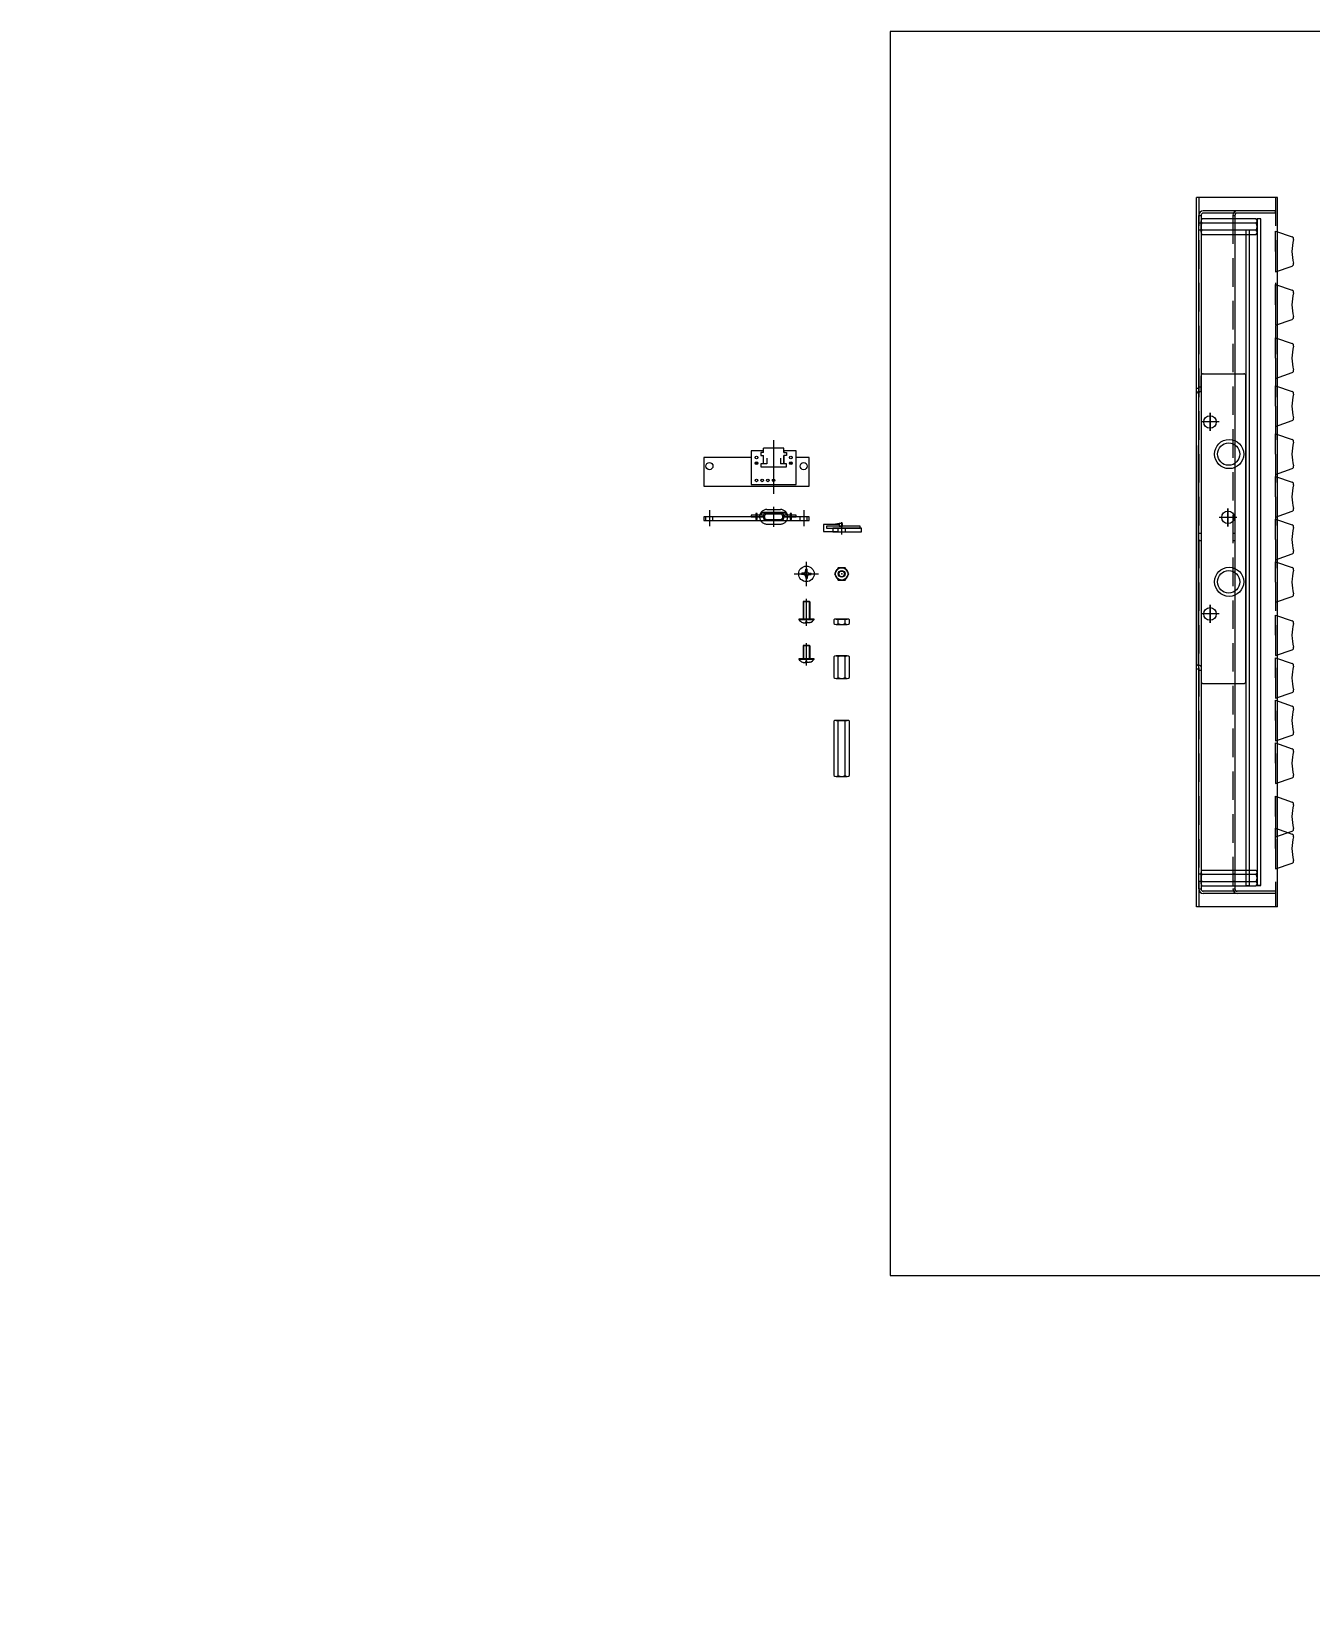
# Model space of a CAD drawing. Extents: x -373 to 810, y -140 to 564.
# Drawn here: x -373 to 198, y -140 to 564 of the extents above; entities that cross this region are included whole.
import ezdxf

# ---------------------------------------------------------------- set-up
doc = ezdxf.new("R2010")
doc.units = 0
doc.header["$PDSIZE"] = -3
for name, pattern in [('CENTER', [50.8, 31.75, -6.35, 6.35, -6.35]), ('DASH2', [19.05, 12.7, -6.35]), ('DASH2DOT', [31.75, 12.7, -6.35, 0, -6.35, 0, -6.35])]:
    doc.linetypes.add(name, pattern=pattern)
doc.layers.get('0').update_dxf_attribs({"linetype": 'CONTINUOUS'})
doc.layers.get('DEFPOINTS').update_dxf_attribs({"linetype": 'CONTINUOUS'})
for name, color, linetype in [('CASE_BASE', 31, 'CONTINUOUS'), ('CASE_TOP', 171, 'CONTINUOUS'), ('DIM', 2, 'CONTINUOUS'), ('KEYTOP', 40, 'CONTINUOUS'), ('PARTS', 134, 'CONTINUOUS'), ('PCB_JOYPAD', 3, 'CONTINUOUS'), ('PCB_MAIN', 160, 'CONTINUOUS'), ('PCB_TYPE_C', 6, 'CONTINUOUS'), ('TOP_PLATE', 4, 'CONTINUOUS'), ('ZUWAKU', 7, 'CONTINUOUS')]:
    doc.layers.add(name, color=color, linetype=linetype)

# ---------------------------------------------------------------- blocks, each defined once
blk = doc.blocks.new('KEYTOP_SIDE')
at = {"layer": 'KEYTOP'}
for p, q in [((-9.05, 0), (-6.51, 7.48)), ((9.05, 0), (6.51, 7.48)), ((0, 0), (-9.05, 0)), ((0, 0), (9.05, 0))]:
    blk.add_line(p, q, dxfattribs=at)
for centre, radius, start, end in [((-5.56, 7.16), 1, 74.42204, 161.25866), ((0, 27.12), 19.72, 254.42204, 270), ((0, 27.12), 19.72, 270, 285.57796), ((5.56, 7.16), 1, 18.74134, 105.57796)]:
    blk.add_arc(centre, radius, start, end, dxfattribs=at)
blk = doc.blocks.new('A$C586600341')
at = {"layer": 'KEYTOP', "rotation": 270}
blk.add_blockref('KEYTOP_SIDE', (-1, 0), dxfattribs=at)
blk = doc.blocks.new('A$C661475526')
at = {"layer": 'KEYTOP', "rotation": 270}
blk.add_blockref('KEYTOP_SIDE', (-1, 0), dxfattribs=at)

msp = doc.modelspace()

# ---------------------------------------------------------------- linework, layer by layer
msp.add_arc((-366.028, -133.135), 6.5, 262.930286, 262.930286)
at = {"layer": 'CASE_BASE'}
for p, q in [((147.484, 182.135), (147.484, 482.135)), ((147.484, 482.135), (148.484, 482.135)), ((148.484, 478.703), (147.484, 478.703)), ((148.484, 482.135), (148.484, 182.135)), ((181.584, 484.135), (149.484, 484.135)), ((181.584, 483.135), (149.484, 483.135)), ((162.584, 482.135), (163.584, 482.135)), ((163.584, 478.703), (162.584, 478.703)), ((163.584, 482.135), (163.584, 182.135)), ((181.584, 483.135), (181.584, 484.135)), ((148.484, 475.503), (147.484, 475.503)), ((163.584, 475.503), (162.584, 475.503)), ((148.484, 405.61), (147.484, 405.61)), ((148.484, 340.418), (147.484, 340.418)), ((163.584, 340.418), (162.584, 340.418)), ((148.484, 337.218), (147.484, 337.218)), ((163.584, 337.218), (162.584, 337.218)), ((147.484, 279.61), (148.484, 279.61)), ((148.484, 188.703), (147.484, 188.703)), ((148.484, 185.503), (147.484, 185.503)), ((163.584, 188.703), (162.584, 188.703)), ((163.584, 185.503), (162.584, 185.503)), ((147.484, 182.135), (148.484, 182.135)), ((181.584, 181.135), (149.484, 181.135)), ((181.584, 180.135), (149.484, 180.135)), ((162.584, 182.135), (163.584, 182.135)), ((181.584, 181.135), (181.584, 180.135))]:
    msp.add_line(p, q, dxfattribs=at)
at = {"layer": 'CASE_BASE', "linetype": 'DASH2'}
msp.add_line((162.584, 482.135), (162.584, 182.135), dxfattribs=at)
at = {"layer": 'CASE_BASE'}
for centre, radius, start, end in [((149.484, 482.135), 2, 90, 180), ((149.484, 482.135), 1, 90, 180), ((164.584, 482.135), 2, 90, 180), ((164.584, 482.135), 1, 90, 180), ((149.484, 182.135), 2, 180, 270), ((149.484, 182.135), 1, 180, 270), ((164.584, 182.135), 2, 180, 270), ((164.584, 182.135), 1, 180, 270)]:
    msp.add_arc(centre, radius, start, end, dxfattribs=at)
at = {"layer": 'CASE_TOP'}
for p, q in [((146.484, 174.135), (146.484, 490.135)), ((182.584, 490.135), (146.484, 490.135)), ((182.584, 174.135), (182.584, 490.135)), ((147.484, 405.11), (146.484, 405.11)), ((146.484, 280.11), (147.484, 280.11)), ((182.584, 174.135), (146.484, 174.135))]:
    msp.add_line(p, q, dxfattribs=at)
at = {"layer": 'CASE_TOP', "linetype": 'DASH2'}
for p, q in [((147.484, 490.135), (147.484, 174.135)), ((181.584, 490.135), (181.584, 174.135))]:
    msp.add_line(p, q, dxfattribs=at)
at = {"layer": 'CASE_TOP'}
for centre in [(160.984, 375.835), (160.984, 318.935)]:
    msp.add_circle(centre, 6.5, dxfattribs=at)
at = {"layer": 'DEFPOINTS'}
msp.add_point((10, 10), dxfattribs=at)
at = {"layer": 'DIM'}
for p, q in [((-48.185, 347.896), (-48.185, 347.896)), ((-35.685, 347.896), (-35.685, 347.896))]:
    msp.add_line(p, q, dxfattribs=at)
at = {"layer": 'PARTS'}
for p, q in [((173.08, 478.722), (148.889, 478.722)), ((173.08, 475.547), (148.889, 475.547)), ((-27.735, 323.416), (-27.633, 324.576)), ((-26.932, 323.416), (-27.033, 324.576)), ((-28.28, 322.87), (-29.44, 322.769)), ((-28.28, 322.067), (-29.44, 322.169)), ((-27.735, 321.522), (-27.633, 320.362)), ((-26.932, 321.522), (-27.033, 320.362)), ((-26.386, 322.87), (-25.226, 322.769)), ((-26.386, 322.067), (-25.226, 322.169)), ((-28.583, 310.337), (-28.833, 310.087)), ((-25.833, 310.087), (-28.833, 310.087)), ((-28.833, 310.087), (-28.833, 302.337)), ((-28.583, 310.337), (-26.083, 310.337)), ((-26.083, 310.337), (-25.833, 310.087)), ((-25.833, 310.087), (-25.833, 302.337)), ((-13.213, 300.341), (-13.213, 301.933)), ((-10.038, 300.341), (-10.038, 301.933)), ((-28.583, 290.683), (-28.833, 290.433)), ((-25.833, 290.433), (-28.833, 290.433)), ((-28.833, 290.433), (-28.833, 284.683)), ((-28.583, 290.683), (-26.083, 290.683)), ((-26.083, 290.683), (-25.833, 290.433)), ((-25.833, 290.433), (-25.833, 284.683)), ((-13.213, 276.316), (-13.213, 285.507)), ((-10.038, 276.316), (-10.038, 285.507)), ((-13.213, 232.634), (-13.213, 256.826)), ((-10.038, 232.634), (-10.038, 256.826)), ((173.08, 188.558), (148.889, 188.558)), ((173.08, 185.383), (148.889, 185.383))]:
    msp.add_line(p, q, dxfattribs=at)
at = {"layer": 'PARTS', "linetype": 'CENTER'}
for p, q in [((-27.333, 317.055), (-27.333, 327.882)), ((-32.747, 322.469), (-21.92, 322.469)), ((-27.333, 299.3), (-27.333, 311.372)), ((-27.333, 281.647), (-27.333, 291.625))]:
    msp.add_line(p, q, dxfattribs=at)
at = {"layer": 'PARTS', "linetype": 'DASH2'}
for p, q in [((-28.583, 310.337), (-28.583, 302.337)), ((-26.083, 310.337), (-26.083, 302.337)), ((-28.583, 290.683), (-28.583, 284.683)), ((-26.083, 290.683), (-26.083, 284.683))]:
    msp.add_line(p, q, dxfattribs=at)
at = {"layer": 'PARTS'}
for points in [[(148.484, 474.616), (148.484, 479.653)], [(148.484, 479.653), (148.484, 474.616)], [(173.08, 480.585), (148.889, 480.585)], [(173.484, 474.616), (173.484, 479.653)], [(148.889, 473.685), (173.08, 473.685)], [(-13.213, 319.719), (-10.038, 319.719), (-8.45, 322.469), (-10.038, 325.219), (-13.213, 325.219), (-14.801, 322.469), (-13.213, 319.719)], [(-29.003, 300.77), (-28.966, 300.764), (-28.928, 300.758), (-28.889, 300.751), (-28.85, 300.744), (-28.81, 300.736), (-28.77, 300.729), (-28.73, 300.721), (-28.689, 300.713), (-28.649, 300.705), (-28.608, 300.697), (-28.567, 300.688), (-28.526, 300.68), (-28.485, 300.672), (-28.444, 300.664), (-28.403, 300.657), (-28.362, 300.65), (-28.322, 300.643), (-28.282, 300.636), (-28.243, 300.63), (-28.204, 300.624), (-28.165, 300.619), (-28.127, 300.614), (-28.09, 300.61), (-28.053, 300.607), (-28.017, 300.605), (-27.982, 300.603), (-27.947, 300.602), (-27.914, 300.602), (-27.881, 300.603), (-27.85, 300.605), (-27.82, 300.609), (-27.79, 300.613), (-27.762, 300.618), (-27.736, 300.625), (-27.71, 300.633), (-27.686, 300.642), (-27.664, 300.653), (-27.642, 300.67), (-27.621, 300.7), (-27.601, 300.751), (-27.579, 300.828), (-27.556, 300.926), (-27.531, 301.035), (-27.502, 301.148), (-27.469, 301.255), (-27.431, 301.349), (-27.386, 301.421), (-27.333, 301.463)], [(-25.663, 300.77), (-25.7, 300.764), (-25.739, 300.758), (-25.777, 300.751), (-25.816, 300.744), (-25.856, 300.736), (-25.896, 300.729), (-25.936, 300.721), (-25.977, 300.713), (-26.018, 300.705), (-26.059, 300.697), (-26.1, 300.688), (-26.141, 300.68), (-26.182, 300.672), (-26.223, 300.664), (-26.263, 300.657), (-26.304, 300.65), (-26.344, 300.643), (-26.384, 300.636), (-26.424, 300.63), (-26.463, 300.624), (-26.501, 300.619), (-26.539, 300.614), (-26.577, 300.61), (-26.613, 300.607), (-26.649, 300.605), (-26.685, 300.603), (-26.719, 300.602), (-26.752, 300.602), (-26.785, 300.603), (-26.816, 300.605), (-26.847, 300.609), (-26.876, 300.613), (-26.904, 300.618), (-26.931, 300.625), (-26.956, 300.633), (-26.98, 300.642), (-27.003, 300.653), (-27.024, 300.67), (-27.045, 300.7), (-27.066, 300.751), (-27.087, 300.828), (-27.11, 300.926), (-27.135, 301.035), (-27.164, 301.148), (-27.197, 301.255), (-27.236, 301.349), (-27.28, 301.421), (-27.333, 301.463)], [(-15.076, 301.933), (-15.076, 300.341)], [(-14.144, 302.337), (-9.107, 302.337)], [(-9.107, 302.337), (-14.144, 302.337)], [(-14.144, 299.937), (-9.107, 299.937)], [(-8.176, 300.341), (-8.176, 301.933)], [(-29.003, 283.117), (-28.966, 283.111), (-28.928, 283.104), (-28.889, 283.098), (-28.85, 283.09), (-28.81, 283.083), (-28.77, 283.075), (-28.73, 283.067), (-28.689, 283.059), (-28.649, 283.051), (-28.608, 283.043), (-28.567, 283.035), (-28.526, 283.027), (-28.485, 283.019), (-28.444, 283.011), (-28.403, 283.003), (-28.362, 282.996), (-28.322, 282.989), (-28.282, 282.983), (-28.243, 282.976), (-28.204, 282.971), (-28.165, 282.966), (-28.127, 282.961), (-28.09, 282.957), (-28.053, 282.954), (-28.017, 282.951), (-27.982, 282.95), (-27.947, 282.949), (-27.914, 282.949), (-27.881, 282.95), (-27.85, 282.952), (-27.82, 282.955), (-27.79, 282.96), (-27.762, 282.965), (-27.736, 282.972), (-27.71, 282.98), (-27.686, 282.989), (-27.664, 283), (-27.642, 283.016), (-27.621, 283.046), (-27.601, 283.097), (-27.579, 283.175), (-27.556, 283.272), (-27.531, 283.382), (-27.502, 283.494), (-27.469, 283.602), (-27.431, 283.696), (-27.386, 283.768), (-27.333, 283.809)], [(-25.663, 283.117), (-25.7, 283.111), (-25.739, 283.104), (-25.777, 283.098), (-25.816, 283.09), (-25.856, 283.083), (-25.896, 283.075), (-25.936, 283.067), (-25.977, 283.059), (-26.018, 283.051), (-26.059, 283.043), (-26.1, 283.035), (-26.141, 283.027), (-26.182, 283.019), (-26.223, 283.011), (-26.263, 283.003), (-26.304, 282.996), (-26.344, 282.989), (-26.384, 282.983), (-26.424, 282.976), (-26.463, 282.971), (-26.501, 282.966), (-26.539, 282.961), (-26.577, 282.957), (-26.613, 282.954), (-26.649, 282.951), (-26.685, 282.95), (-26.719, 282.949), (-26.752, 282.949), (-26.785, 282.95), (-26.816, 282.952), (-26.847, 282.955), (-26.876, 282.96), (-26.904, 282.965), (-26.931, 282.972), (-26.956, 282.98), (-26.98, 282.989), (-27.003, 283), (-27.024, 283.016), (-27.045, 283.046), (-27.066, 283.097), (-27.087, 283.175), (-27.11, 283.272), (-27.135, 283.382), (-27.164, 283.494), (-27.197, 283.602), (-27.236, 283.696), (-27.28, 283.768), (-27.333, 283.809)], [(-15.076, 285.507), (-15.076, 276.316)], [(-14.144, 285.911), (-9.107, 285.911)], [(-9.107, 285.911), (-14.144, 285.911)], [(-8.176, 276.316), (-8.176, 285.507)], [(-14.144, 275.911), (-9.107, 275.911)], [(-15.076, 256.826), (-15.076, 232.634)], [(-14.144, 257.23), (-9.107, 257.23)], [(-9.107, 257.23), (-14.144, 257.23)], [(-8.176, 232.634), (-8.176, 256.826)], [(-14.144, 232.23), (-9.107, 232.23)], [(173.08, 190.421), (148.889, 190.421)], [(148.484, 184.452), (148.484, 189.49)], [(148.484, 189.49), (148.484, 184.452)], [(148.889, 183.521), (173.08, 183.521)], [(173.484, 184.452), (173.484, 189.49)]]:
    msp.add_lwpolyline(points, dxfattribs=at)
for points in [[(-30.783, 302.337), (-30.783, 302.137), (-23.883, 302.137), (-23.883, 302.337)], [(-30.783, 284.683), (-30.783, 284.483), (-23.883, 284.483), (-23.883, 284.683)]]:
    msp.add_lwpolyline(points, close=True, dxfattribs=at)
for centre, radius in [((-27.333, 322.469), 3.45), ((-11.626, 322.469), 2.75), ((-11.626, 322.469), 1.5), ((-11.626, 322.469), 1.25)]:
    msp.add_circle(centre, radius, dxfattribs=at)
for centre, radius, start, end in [((149.759, 479.653), 1.275, 133.075314, 226.924686), ((151.805, 477.135), 3.321, 151.437809, 208.562191), ((172.21, 479.653), 1.275, 313.075314, 46.924686), ((170.164, 477.135), 3.321, 331.437809, 28.562191), ((149.759, 474.616), 1.275, 133.075314, 226.924686), ((172.21, 474.616), 1.275, 313.075314, 46.924686), ((-27.333, 322.469), 2.128, 81.89733, 98.10267), ((-27.333, 322.469), 2.128, 171.89733, 188.10267), ((-28.332, 323.468), 0.6, 275, 355), ((-28.332, 321.47), 0.6, 5, 85), ((-27.333, 322.469), 2.128, 261.89733, 278.10267), ((-26.334, 323.468), 0.6, 185, 265), ((-26.334, 321.47), 0.6, 95, 175), ((-27.333, 322.469), 2.128, 351.89733, 8.10267), ((-27.333, 304.787), 4.351, 217.532303, 247.42221), ((-27.333, 304.787), 4.351, 292.57779, 322.467697), ((-14.144, 301.062), 1.275, 43.075314, 136.924686), ((-14.144, 301.211), 1.275, 223.075314, 316.924686), ((-11.626, 299.016), 3.321, 61.437809, 118.562191), ((-11.626, 303.257), 3.321, 241.437809, 298.562191), ((-9.107, 301.062), 1.275, 43.075314, 136.924686), ((-9.107, 301.211), 1.275, 223.075314, 316.924686), ((-27.333, 287.134), 4.351, 217.532303, 247.42221), ((-27.333, 287.134), 4.351, 292.57779, 322.467697), ((-14.144, 284.637), 1.275, 43.075314, 136.924686), ((-11.626, 282.591), 3.321, 61.437809, 118.562191), ((-9.107, 284.637), 1.275, 43.075314, 136.924686), ((-14.144, 277.186), 1.275, 223.075314, 316.924686), ((-11.626, 279.232), 3.321, 241.437809, 298.562191), ((-9.107, 277.186), 1.275, 223.075314, 316.924686), ((-14.144, 255.955), 1.275, 43.075314, 136.924686), ((-11.626, 253.909), 3.321, 61.437809, 118.562191), ((-9.107, 255.955), 1.275, 43.075314, 136.924686), ((-14.144, 233.505), 1.275, 223.075314, 316.924686), ((-11.626, 235.551), 3.321, 241.437809, 298.562191), ((-9.107, 233.505), 1.275, 223.075314, 316.924686), ((149.759, 189.49), 1.275, 133.075314, 226.924686), ((172.21, 189.49), 1.275, 313.075314, 46.924686), ((151.805, 186.971), 3.321, 151.437809, 208.562191), ((149.759, 184.452), 1.275, 133.075314, 226.924686), ((170.164, 186.971), 3.321, 331.437809, 28.562191), ((172.21, 184.452), 1.275, 313.075314, 46.924686)]:
    msp.add_arc(centre, radius, start, end, dxfattribs=at)
for p in [(-11.626, 322.469), (-11.626, 302.337), (-11.626, 285.911), (-11.626, 257.23)]:
    msp.add_point(p, dxfattribs=at)
at = {"layer": 'PCB_JOYPAD', "linetype": 'CONTINUOUS'}
for p, q in [((148.484, 404.11), (148.484, 410.61)), ((148.484, 404.11), (148.484, 410.61)), ((149.484, 411.61), (167.484, 411.61)), ((168.484, 305.61), (168.484, 410.61)), ((146.484, 379.61), (146.484, 402.61)), ((147.484, 403.61), (147.984, 403.61)), ((147.984, 403.61), (147.484, 403.61)), ((152.484, 394.135), (152.484, 386.135)), ((152.484, 386.135), (152.484, 394.135)), ((156.484, 390.135), (148.484, 390.135)), ((146.484, 379.61), (146.484, 282.61)), ((164.484, 347.635), (156.484, 347.635)), ((160.484, 351.635), (160.484, 343.635)), ((160.484, 343.635), (160.484, 351.635)), ((156.484, 304.635), (148.484, 304.635)), ((152.484, 308.635), (152.484, 300.635)), ((152.484, 300.635), (152.484, 308.635)), ((168.484, 274.61), (168.484, 305.61)), ((147.984, 281.61), (147.484, 281.61)), ((148.484, 281.11), (148.484, 274.61)), ((148.484, 280.61), (148.484, 274.61)), ((149.484, 273.61), (167.484, 273.61))]:
    msp.add_line(p, q, dxfattribs=at)
at = {"layer": 'PCB_JOYPAD'}
for centre, radius in [((152.484, 390.135), 2.795), ((160.784, 375.835), 4.982), ((160.484, 347.635), 2.795), ((160.784, 318.935), 4.982), ((152.484, 304.635), 2.795)]:
    msp.add_circle(centre, radius, dxfattribs=at)
for centre, radius, start, end in [((149.484, 410.61), 1, 90, 180), ((167.484, 410.61), 1, 0, 90), ((147.484, 402.61), 1, 90, 180), ((147.984, 404.11), 0.5, 270, 0), ((147.484, 282.61), 1, 180, 270), ((147.984, 281.11), 0.5, 0, 90), ((149.484, 274.61), 1, 180, 270), ((167.484, 274.61), 1, 270, 0)]:
    msp.add_arc(centre, radius, start, end, dxfattribs=at)
at = {"layer": 'PCB_MAIN'}
msp.add_lwpolyline([(168.484, 475.61), (168.484, 183.61), (170.084, 183.61), (170.084, 475.61)], close=True, dxfattribs=at)
at = {"layer": 'PCB_TYPE_C', "linetype": 'CENTER'}
msp.add_line((-41.935, 382.048), (-41.935, 358.182), dxfattribs=at)
at = {"layer": 'PCB_TYPE_C'}
for p, q in [((-46.415, 376.565), (-47.685, 376.565)), ((-47.685, 376.565), (-47.685, 375.165)), ((-47.685, 375.165), (-46.415, 375.165)), ((-46.605, 377.224), (-46.605, 376.565)), ((-46.605, 375.165), (-46.605, 371.815)), ((-37.455, 378.465), (-46.415, 378.465)), ((-46.415, 376.565), (-46.415, 378.465)), ((-46.415, 371.515), (-46.415, 375.165)), ((-44.935, 373.965), (-44.935, 371.515)), ((-38.935, 373.965), (-38.935, 371.515)), ((-37.455, 376.565), (-37.455, 378.465)), ((-37.455, 376.565), (-36.185, 376.565)), ((-36.185, 375.165), (-37.455, 375.165)), ((-37.455, 371.515), (-37.455, 375.165)), ((-37.265, 376.565), (-37.265, 377.224)), ((-37.265, 371.815), (-37.265, 375.165)), ((-36.185, 376.565), (-36.185, 375.165)), ((-46.605, 371.815), (-46.415, 371.815)), ((-37.455, 371.815), (-37.265, 371.815)), ((-41.935, 352.39), (-41.935, 343.361)), ((-72.155, 346.276), (-72.155, 347.876)), ((-70.555, 350.797), (-70.555, 343.788)), ((-68.955, 346.276), (-68.955, 347.876)), ((-47.685, 348.676), (-47.685, 349.476)), ((-47.385, 348.676), (-47.385, 349.476)), ((-47.185, 349.976), (-36.685, 349.976)), ((-47.185, 349.676), (-44.935, 349.676)), ((-46.605, 348.676), (-46.605, 347.876)), ((-44.935, 349.476), (-44.935, 349.976)), ((-38.935, 349.976), (-38.935, 349.476)), ((-38.935, 349.676), (-36.685, 349.676)), ((-37.265, 348.676), (-37.265, 347.876)), ((-36.485, 349.476), (-36.485, 348.676)), ((-36.185, 349.476), (-36.185, 348.676)), ((-30.155, 346.276), (-30.155, 347.876)), ((-28.555, 350.797), (-28.555, 343.788)), ((-26.955, 346.276), (-26.955, 347.876)), ((-12.72, 344.965), (-15.17, 344.465)), ((-12.72, 344.965), (-12.72, 343.665)), ((-11.32, 344.965), (-12.72, 344.965)), ((-11.68, 345.53), (-11.68, 340.071)), ((-11.32, 343.665), (-11.32, 344.965)), ((-12.72, 344.465), (-19.67, 344.465)), ((-19.67, 344.465), (-19.67, 341.305)), ((-19.67, 341.305), (-13.28, 341.305)), ((-13.28, 342.865), (-13.28, 341.265)), ((-12.72, 343.665), (-11.32, 343.665)), ((-10.08, 342.865), (-10.08, 341.265))]:
    msp.add_line(p, q, dxfattribs=at)
at = {"layer": 'PCB_TYPE_C', "linetype": 'DASH2DOT'}
for p, q in [((-46.085, 347.896), (-46.085, 347.896)), ((-44.935, 351.146), (-38.935, 351.146)), ((-44.835, 349.146), (-39.035, 349.146)), ((-44.835, 346.646), (-39.035, 346.646)), ((-37.785, 347.896), (-37.785, 347.896)), ((-44.935, 344.646), (-38.935, 344.646))]:
    msp.add_line(p, q, dxfattribs=at)
at = {"layer": 'PCB_TYPE_C'}
for points in [[(-51.935, 374.284), (-73.055, 374.284), (-73.055, 361.584), (-26.055, 361.584), (-26.055, 374.284), (-31.935, 374.284)], [(-46.605, 377.224), (-51.935, 377.224), (-51.935, 362.224), (-31.935, 362.224), (-31.935, 377.224), (-37.265, 377.224)], [(-44.935, 371.515), (-47.685, 371.515), (-47.685, 370.115), (-36.185, 370.115), (-36.185, 371.515), (-38.935, 371.515)], [(-46.415, 347.876), (-73.055, 347.876), (-73.055, 346.276), (-26.055, 346.276), (-26.055, 347.876), (-37.455, 347.876)], [(-46.395, 348.676), (-51.935, 348.676), (-51.935, 347.876), (-46.415, 347.876)], [(-37.455, 347.876), (-31.935, 347.876), (-31.935, 348.676), (-37.475, 348.676)]]:
    msp.add_lwpolyline(points, dxfattribs=at)
for points in [[(-49.855, 349.298), (-49.855, 346.719), (-49.255, 346.719), (-49.255, 349.298)], [(-34.615, 349.298), (-34.615, 346.719), (-34.015, 346.719), (-34.015, 349.298)], [(-18.43, 343.665), (-18.43, 342.865), (-3.43, 342.865), (-3.43, 343.665)], [(-15.49, 342.865), (-15.49, 341.265), (-2.79, 341.265), (-2.79, 342.865)]]:
    msp.add_lwpolyline(points, close=True, dxfattribs=at)
msp.add_lwpolyline([(-46.415, 348.476), (-46.415, 347.316, 0.4142136), (-45.415, 346.316), (-38.455, 346.316, 0.4142136), (-37.455, 347.316), (-37.455, 348.476, 0.4142136), (-38.455, 349.476), (-45.415, 349.476, 0.4142136)], format="xyb", close=True, dxfattribs=at)
for centre, radius in [((-49.555, 374.284), 0.6), ((-34.315, 374.284), 0.6), ((-70.555, 370.474), 1.6), ((-49.555, 371.744), 0.6), ((-49.555, 371.744), 0.3), ((-34.315, 371.744), 0.6), ((-34.315, 371.744), 0.3), ((-28.555, 370.474), 1.6), ((-49.555, 364.124), 0.6), ((-47.015, 364.124), 0.6), ((-44.475, 364.124), 0.6), ((-41.935, 364.124), 0.6)]:
    msp.add_circle(centre, radius, dxfattribs=at)
at = {"layer": 'PCB_TYPE_C', "linetype": 'DASH2DOT'}
for centre, radius, start, end in [((-44.935, 347.896), 3.25, 90, 180), ((-44.935, 347.896), 3.25, 180, 270), ((-44.835, 347.896), 1.25, 90, 180), ((-44.835, 347.896), 1.25, 180, 270), ((-39.035, 347.896), 1.25, 0, 90), ((-39.035, 347.896), 1.25, 270, 0), ((-38.935, 347.896), 3.25, 0, 90), ((-38.935, 347.896), 3.25, 270, 0)]:
    msp.add_arc(centre, radius, start, end, dxfattribs=at)
at = {"layer": 'PCB_TYPE_C'}
for centre, radius, start, end in [((-47.185, 349.476), 0.5, 90, 180), ((-47.185, 349.476), 0.2, 90, 180), ((-36.685, 349.476), 0.5, 0, 90), ((-36.685, 349.476), 0.2, 0, 90)]:
    msp.add_arc(centre, radius, start, end, dxfattribs=at)
at = {"layer": 'TOP_PLATE'}
for points in [[(173.484, 480.61), (173.484, 183.61), (175.084, 183.61), (175.084, 480.61)], [(173.484, 183.61), (173.484, 183.61), (175.084, 183.61), (175.084, 183.61)]]:
    msp.add_lwpolyline(points, close=True, dxfattribs=at)
at = {"layer": 'ZUWAKU'}
msp.add_lwpolyline([(10, 564), (10, 10), (810, 10), (810, 564)], close=True, dxfattribs=at)

# ---------------------------------------------------------------- block references
at = {"layer": 'DIM'}
for name, p in [('A$C586600341', (182.584, 418.6)), ('A$C661475526', (182.584, 375.85))]:
    msp.add_blockref(name, p, dxfattribs=at)
at = {"layer": 'KEYTOP', "rotation": 270}
for p in [(181.584, 466.1), (181.584, 442.35), (181.584, 397.225), (181.584, 356.85), (181.584, 337.85), (181.584, 318.85), (181.584, 295.1), (181.584, 276.1), (181.584, 257.1), (181.584, 238.1), (181.584, 214.35), (181.584, 200.1)]:
    msp.add_blockref('KEYTOP_SIDE', p, dxfattribs=at)

doc.saveas('drawing.dxf')
